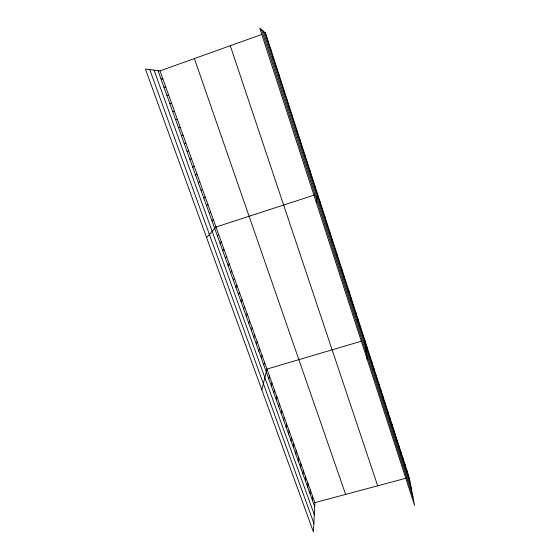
<?xml version="1.0" encoding="UTF-8"?>
<svg xmlns="http://www.w3.org/2000/svg" width="560" height="560" viewBox="0 0 560 560"><rect width="100%" height="100%" fill="white"/><g stroke="black" fill="none" stroke-linecap="round" stroke-linejoin="round"><path stroke-width="0.84" d="M334.628 248.388L334.628 246.743M332.199 240.884L332.227 239.316M329.763 233.345L329.819 231.854M159.978 70.882L314.874 502.649L313.446 532L145.418 69.048L159.978 70.882L261.639 34.496M327.313 225.771L327.397 224.357M312.361 500.178L312.578 496.251M310.037 493.703L310.275 489.832M307.699 487.193L307.958 483.378M305.347 480.655L305.634 476.889M324.856 218.162L324.961 216.825M302.988 474.089L303.296 470.379M300.615 467.495L300.951 463.841M298.235 460.866L298.592 457.268M322.378 210.518L322.511 209.258M295.848 454.209L296.226 450.667M293.44 447.524L293.846 444.038M291.025 440.804L291.459 437.381M288.603 434.056L289.058 430.689M319.9 202.832L320.054 201.656M286.167 427.273L286.65 423.969M283.717 420.462L284.228 417.214M281.26 413.616L281.792 410.431M316.204 202.174L317.59 194.012M278.789 406.742L279.349 403.62M276.311 399.84L276.892 396.774M273.819 392.896L274.428 389.9M314.895 187.355L315.105 186.333M271.313 385.924L271.95 382.991M268.793 378.924L269.458 376.047M261.856 389.851L266.952 369.075L361.536 341.145M312.368 179.557L312.613 178.619M263.802 365.022L264.516 362.278M261.324 358.134L262.066 355.453M258.839 351.211L259.602 348.586M256.333 344.253L257.131 341.698M309.841 171.724L310.107 170.87M253.827 337.267L254.653 334.775M251.3 330.246L252.154 327.824M248.766 323.19L249.648 320.838M307.293 163.849L307.594 163.079M246.225 316.106L247.128 313.817M243.663 308.987L244.601 306.768M241.094 301.833L242.06 299.684M304.738 155.939L305.06 155.253M238.511 294.651L239.505 292.565M235.921 287.434L236.943 285.418M233.317 280.182L234.367 278.236M230.699 272.895L231.777 271.019M302.162 147.987L302.519 147.385M228.067 265.573L229.18 263.774M225.421 258.216L226.562 256.487M222.768 250.824L223.937 249.172M299.579 139.993L299.964 139.482M220.101 243.397L221.305 241.822M217.42 235.942L218.652 234.437M206.605 237.615L215.992 227.01L314.552 194.999M212.016 220.913L213.318 219.555M296.982 131.964L297.395 131.537M209.3 213.339L210.63 212.065M206.563 205.737L207.928 204.54M203.819 198.093L205.212 196.973M294.378 123.893L294.819 123.557M201.061 190.421L202.489 189.378M198.289 182.7L199.752 181.741M195.503 174.951L196.994 174.069M291.753 115.787L292.229 115.535M192.703 167.16L194.229 166.362M189.889 159.334L191.45 158.613M187.068 151.466L188.657 150.829M184.226 143.563L185.857 143.01M289.121 107.632L289.625 107.471M181.37 135.618L183.036 135.149M314.874 502.649L405.993 478.219M178.5 127.631L180.201 127.253M175.616 119.609L177.352 119.322M286.468 99.442L287.007 99.372M172.725 111.545L174.496 111.342M169.813 103.446L171.619 103.334M166.887 95.305L168.728 95.277M163.947 87.122L165.823 87.185M283.808 91.21L284.375 91.231M160.993 78.897L162.911 79.051M281.134 82.936L281.729 83.048M278.446 74.62L279.069 74.823M275.744 66.262L276.402 66.556M273.028 57.862L273.721 58.254M270.298 49.42L271.019 49.91M267.554 40.936L268.31 41.517M149.772 69.594L313.873 523.292M154.049 70.133L314.293 514.675M158.018 70.63L314.678 506.632M194.369 58.569L345.632 494.403M230.272 45.724L377.678 485.807M264.796 32.403L409.885 481.173M263.193 31.017L411.376 488.852M261.457 29.526L412.965 497.091M407.029 470.806L407.75 474.551M404.901 464.212L405.594 467.901M402.759 457.583L403.438 461.216M400.61 450.933L401.268 454.503M398.447 444.248L399.084 447.762M396.277 437.528L396.893 440.986M394.1 430.78L394.695 434.175M391.909 424.004L392.483 427.336M389.711 417.2L390.264 420.469M387.499 410.354L388.031 413.567M385.28 403.487L385.791 406.63M383.047 396.578L383.537 399.665M380.807 389.641L381.276 392.665M378.553 382.676L379.001 385.637M376.292 375.676L376.712 378.567M374.017 368.641L374.423 371.469M371.735 361.578L372.113 364.336M369.439 354.473L369.796 357.168M367.136 347.34L367.472 349.972M364.819 340.172L367.122 359.135M362.558 333.186L362.845 335.678M360.29 326.165L360.556 328.594M358.015 319.109L358.253 321.468M355.719 312.025L355.943 314.314M353.423 304.906L353.619 307.125M351.113 297.752L351.281 299.908M348.789 290.57L348.936 292.649M346.458 283.346L346.577 285.362M344.113 276.094L344.211 278.033M341.754 268.807L341.831 270.676M339.395 261.485L339.444 263.277M337.015 254.135L337.036 255.85M265.587 33.089L259.7 28L414.582 505.421L409.15 477.372L265.587 33.089"/></g></svg>
